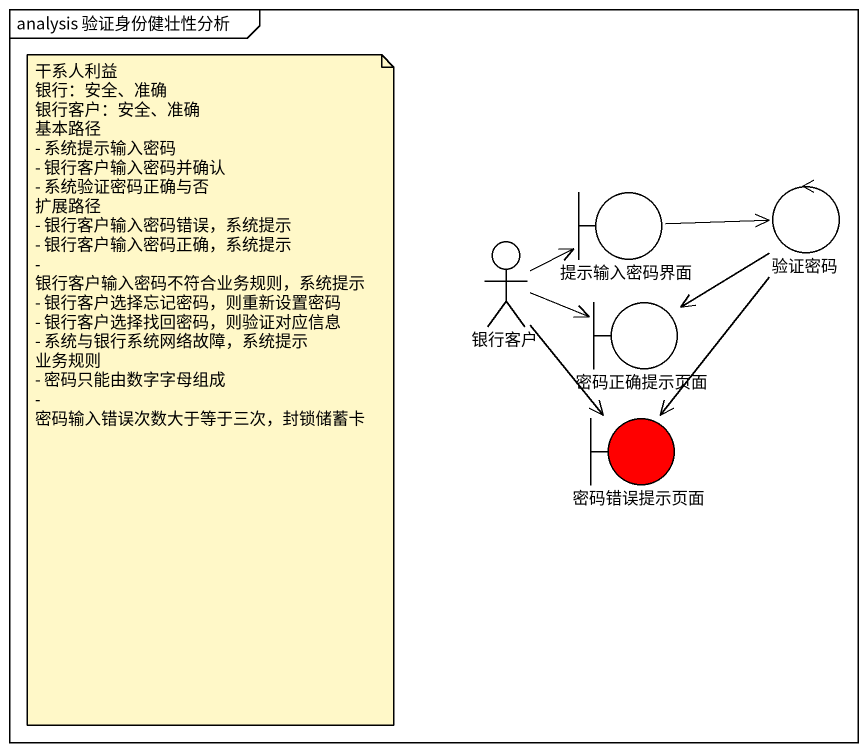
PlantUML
@startuml
mainframe analysis 验证身份健壮性分析
control 验证密码
actor 银行客户
boundary 提示输入密码界面
boundary 密码正确提示页面
boundary 密码错误提示页面 #FF0000
验证密码 --> 密码正确提示页面
验证密码 --> 密码错误提示页面
银行客户 -right-> 提示输入密码界面
银行客户 -right-> 密码正确提示页面
银行客户 --> 密码错误提示页面
提示输入密码界面 -right-> 验证密码
note as N1
  干系人利益
  银行：安全、准确
  银行客户：安全、准确
  基本路径
  - 系统提示输入密码
  - 银行客户输入密码并确认
  - 系统验证密码正确与否
  扩展路径
  - 银行客户输入密码错误，系统提示
  - 银行客户输入密码正确，系统提示
  - 银行客户输入密码不符合业务规则，系统提示
  - 银行客户选择忘记密码，则重新设置密码
  - 银行客户选择找回密码，则验证对应信息
  - 系统与银行系统网络故障，系统提示
  业务规则
  - 密码只能由数字字母组成
  - 密码输入错误次数大于等于三次，封锁储蓄卡
end note
@enduml
